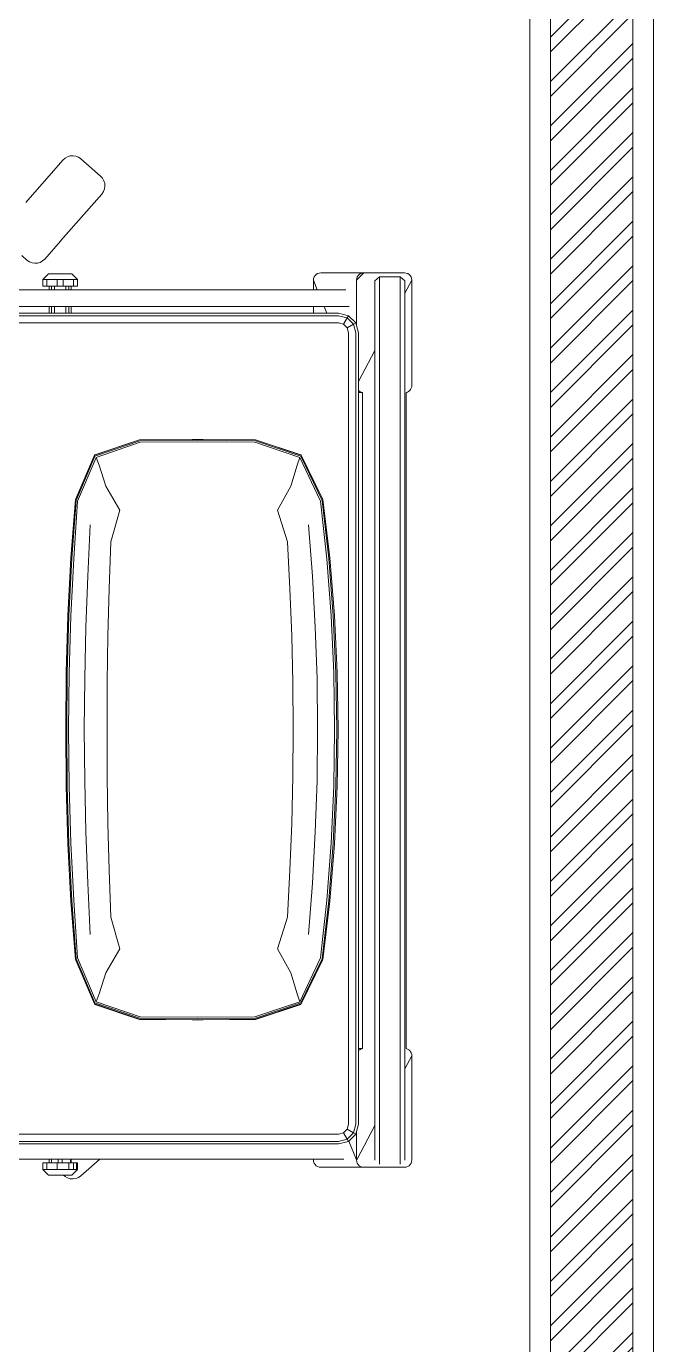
# Model space of a CAD drawing. Header units: millimetres. Extents: x -280308 to 6402717, y -14 to 2073074.
# Drawn here: x 11223 to 11983, y 493692 to 495290 of the extents above; entities that cross this region are included whole.
import ezdxf

# ---------------------------------------------------------------- set-up
doc = ezdxf.new("R2010")
doc.units = ezdxf.units.MM
doc.linetypes.add('DASHED2', pattern=[0.375, 0.25, -0.125])
doc.layers.get('0').update_dxf_attribs({"lineweight": 0})
for name, color, linetype, lineweight in [('A-ALINE-3', 111, 'Continuous', 15), ('A-ALINE-6', 117, 'Continuous', 9), ('A-FURN-EQPM', 177, 'Continuous', 0)]:
    doc.layers.add(name, color=color, linetype=linetype, lineweight=lineweight)
doc.layers.add('A-FILL-1', color=7, linetype='Continuous', lineweight=0, true_color=0x454545)

# ---------------------------------------------------------------- blocks, each defined once
blk = doc.blocks.new('A$C286adef0')
at = {"layer": 'A-FILL-1', "ltscale": 0.25}
h = blk.add_hatch(dxfattribs=at)
h.set_pattern_fill('ANSI32', color=256, scale=4, angle=180)
h.set_pattern_definition([(225, (162550.98, -37589.12), (26.940768, -26.940768), []), (225, (162533.02, -37589.12), (26.940768, -26.940768), [])])
h.paths.add_polyline_path([(57872.8, -7497), (57872.8, -1747), (57972.8, -1747), (57972.8, -7497)])
at = {"color": 0, "linetype": 'DASHED2', "lineweight": -2, "ltscale": 6}
blk.add_lwpolyline([(57847.8, -4622), (53847.8, -4622), (53847.8, -7497), (57847.8, -7497)], close=True, dxfattribs=at)
at = {"layer": 'A-ALINE-3', "linetype": 'Continuous'}
blk.add_lwpolyline([(57872.8, -7497), (57872.8, -1747), (57972.8, -1747), (57972.8, -7497)], close=True, dxfattribs=at)
at = {"layer": 'A-ALINE-6'}
blk.add_lwpolyline([(57847.8, -7497), (57847.8, -1747), (57997.8, -1747), (57997.8, -7497)], close=True, dxfattribs=at)
blk = doc.blocks.new('A$C872eac23')
at = {"color": 0, "linetype": 'ByBlock', "lineweight": -2}
for p, q in [((-0.5429, -0.0018), (-0.5426, 0.0002)), ((-0.5426, 0.0002), (-0.542, 0.0021)), ((-0.542, 0.0021), (-0.5409, 0.0037)), ((-0.5409, 0.0037), (-0.5396, 0.0051)), ((-0.5396, 0.0051), (-0.5379, 0.0061)), ((-0.5379, 0.0061), (-0.536, 0.0068)), ((-0.536, 0.0068), (-0.534, 0.007)), ((-0.534, 0.007), (-0.4063, 0.007)), ((-0.534, 0.007), (-0.518, -0.0014)), ((-0.4063, 0.007), (-0.4046, 0.0069)), ((-0.4046, 0.0069), (-0.4029, 0.0063)), ((-0.4029, 0.0063), (-0.4014, 0.0055)), ((-0.4014, 0.0055), (-0.4001, 0.0045)), ((-0.4001, 0.0045), (-0.399, 0.0031)), ((-0.399, 0.0031), (-0.3982, 0.0017)), ((-0.3982, 0.0017), (-0.3977, 0)), ((-0.3977, 0), (0.3977, 0)), ((0.3977, 0), (0.3982, 0.0017)), ((0.3982, 0.0017), (0.399, 0.0032)), ((0.399, 0.0032), (0.4001, 0.0045)), ((0.4001, 0.0045), (0.4014, 0.0055)), ((0.4014, 0.0055), (0.4029, 0.0063)), ((0.4029, 0.0063), (0.4046, 0.0069)), ((0.4046, 0.0069), (0.4064, 0.007)), ((0.4064, 0.007), (0.5327, 0.007)), ((0.4064, 0.007), (0.4222, -0.0014)), ((0.5327, 0.007), (0.5348, 0.0068)), ((0.5348, 0.0068), (0.5366, 0.0061)), ((0.5366, 0.0061), (0.5383, 0.0051)), ((0.5383, 0.0051), (0.5396, 0.0037)), ((0.5396, 0.0037), (0.5407, 0.0021)), ((0.5407, 0.0021), (0.5413, 0.0002)), ((0.5413, 0.0002), (0.5416, -0.0018)), ((-0.5429, -0.0511), (-0.5429, -0.0018)), ((-0.5333, -0.0014), (-0.5378, -0.0071)), ((-0.5378, -0.0071), (-0.5378, -0.0321)), ((-0.5378, -0.0071), (0.5376, -0.0071)), ((-0.5333, -0.0014), (-0.518, -0.0014)), ((0.4222, -0.0014), (-0.518, -0.0014)), ((0.5331, -0.0014), (0.4222, -0.0014)), ((0.5416, -0.0018), (0.5416, -0.0511)), ((-0.5333, -0.0378), (-0.5378, -0.0321)), ((-0.5378, -0.0321), (0.5376, -0.0321)), ((-0.5333, -0.0378), (-0.4486, -0.0378)), ((-0.4486, -0.0378), (-0.4109, -0.0575)), ((-0.4486, -0.0378), (0.4909, -0.0378)), ((0.4909, -0.0378), (0.5317, -0.0594)), ((0.5331, -0.0378), (0.4909, -0.0378)), ((-0.5429, -0.1034), (-0.5429, -0.0511)), ((-0.5426, -0.0531), (-0.5429, -0.0511)), ((-0.534, -0.06), (-0.5429, -0.0511)), ((-0.542, -0.055), (-0.5426, -0.0531)), ((-0.5409, -0.0566), (-0.542, -0.055)), ((-0.5396, -0.058), (-0.5409, -0.0566)), ((-0.5379, -0.0591), (-0.5396, -0.058)), ((-0.536, -0.0597), (-0.5379, -0.0591)), ((-0.534, -0.06), (-0.536, -0.0597)), ((-0.479, -0.06), (-0.534, -0.06)), ((-0.4821, -0.0608), (-0.4909, -0.0696)), ((-0.4805, -0.0636), (-0.4881, -0.0712)), ((-0.479, -0.06), (-0.4821, -0.0608)), ((-0.4821, -0.0608), (-0.4805, -0.0636)), ((-0.47, -0.0608), (-0.4805, -0.0636)), ((-0.4805, -0.0636), (-0.476, -0.0712)), ((-0.47, -0.0575), (-0.479, -0.06)), ((-0.4109, -0.0575), (-0.47, -0.0575)), ((-0.47, -0.0608), (0.4892, -0.0608)), ((-0.4003, -0.0575), (-0.4109, -0.0575)), ((-0.4001, -0.0574), (-0.4003, -0.0575)), ((-0.4003, -0.0575), (-0.3977, -0.0575)), ((-0.399, -0.0561), (-0.4001, -0.0574)), ((-0.3982, -0.0546), (-0.399, -0.0561)), ((-0.3977, -0.0529), (-0.3982, -0.0546)), ((-0.3977, -0.0575), (-0.3977, -0.0529)), ((0.3977, -0.0529), (-0.3977, -0.0529)), ((-0.3977, -0.0575), (0.3977, -0.0575)), ((0.3982, -0.0546), (0.3977, -0.0529)), ((0.3977, -0.0529), (0.3977, -0.0575)), ((0.4003, -0.0575), (0.3977, -0.0575)), ((0.399, -0.0561), (0.3982, -0.0546)), ((0.4001, -0.0574), (0.399, -0.0561)), ((0.4003, -0.0575), (0.4001, -0.0574)), ((0.4892, -0.0575), (0.4003, -0.0575)), ((0.4982, -0.06), (0.4892, -0.0575)), ((0.4996, -0.0636), (0.4892, -0.0608)), ((0.4996, -0.0636), (0.4952, -0.0712)), ((0.5327, -0.06), (0.4982, -0.06)), ((0.5013, -0.0608), (0.4982, -0.06)), ((0.5013, -0.0608), (0.4996, -0.0636)), ((0.5073, -0.0712), (0.4996, -0.0636)), ((0.5099, -0.0694), (0.5013, -0.0608)), ((0.5099, -0.0694), (0.5327, -0.06)), ((0.5317, -0.0595), (0.5317, -0.0594)), ((0.5317, -0.0594), (0.5327, -0.06)), ((0.5348, -0.0597), (0.5327, -0.06)), ((0.5366, -0.0591), (0.5348, -0.0597)), ((0.5383, -0.058), (0.5366, -0.0591)), ((0.5396, -0.0566), (0.5383, -0.058)), ((0.5407, -0.055), (0.5396, -0.0566)), ((0.5413, -0.0531), (0.5407, -0.055)), ((0.5416, -0.0511), (0.5413, -0.0531)), ((0.5416, -0.1034), (0.5416, -0.0511)), ((-0.5224, -0.0729), (-0.5224, -0.1075)), ((-0.5019, -0.0991), (-0.5019, -0.0687)), ((-0.4909, -0.0696), (-0.4941, -0.0817)), ((-0.4909, -0.0696), (-0.4881, -0.0712)), ((-0.4881, -0.0712), (-0.4909, -0.0817)), ((-0.4881, -0.0712), (-0.4805, -0.0757)), ((-0.4805, -0.0757), (-0.4821, -0.0817)), ((-0.476, -0.0712), (-0.4805, -0.0757)), ((-0.47, -0.0696), (-0.476, -0.0712)), ((-0.47, -0.0696), (0.4892, -0.0696)), ((0.4952, -0.0712), (0.4892, -0.0696)), ((0.4996, -0.0757), (0.4952, -0.0712)), ((0.5073, -0.0712), (0.4996, -0.0757)), ((0.5013, -0.0817), (0.4996, -0.0757)), ((0.5101, -0.0696), (0.5073, -0.0712)), ((0.5101, -0.0817), (0.5073, -0.0712)), ((0.5101, -0.0696), (0.5099, -0.0694)), ((0.5133, -0.0817), (0.5101, -0.0696)), ((0.5317, -0.1122), (0.5317, -0.0752)), ((-0.5019, -0.0991), (-0.4941, -0.0959)), ((-0.4941, -0.0817), (-0.4941, -0.0959)), ((-0.4941, -0.0959), (-0.4941, -0.1122)), ((-0.4909, -2.1111), (-0.4909, -0.0817)), ((-0.4821, -2.1111), (-0.4821, -0.0817)), ((-0.1973, -0.0925), (-0.2681, -0.1009)), ((-0.2669, -0.1017), (-0.1965, -0.0936)), ((-0.1973, -0.0925), (-0.1276, -0.0868)), ((-0.1965, -0.0936), (-0.127, -0.0881)), ((-0.1268, -0.0907), (-0.196, -0.096)), ((-0.0584, -0.0835), (-0.1276, -0.0868)), ((-0.127, -0.0881), (-0.0581, -0.0849)), ((-0.058, -0.0875), (-0.1268, -0.0907)), ((-0.0584, -0.0835), (0.0109, -0.0824)), ((-0.0581, -0.0849), (0.0109, -0.0838)), ((0.0109, -0.0865), (-0.058, -0.0875)), ((0.0801, -0.0835), (0.0109, -0.0824)), ((0.0109, -0.0838), (0.0798, -0.0849)), ((0.0797, -0.0875), (0.0109, -0.0865)), ((0.1485, -0.0907), (0.0797, -0.0875)), ((0.0798, -0.0849), (0.1487, -0.0881)), ((0.0801, -0.0835), (0.1493, -0.0868)), ((0.2178, -0.096), (0.1485, -0.0907)), ((0.1487, -0.0881), (0.2182, -0.0936)), ((0.2191, -0.0925), (0.1493, -0.0868)), ((0.2182, -0.0936), (0.2887, -0.1017)), ((0.2191, -0.0925), (0.2898, -0.1009)), ((0.5013, -0.0817), (0.5013, -1.3546)), ((0.5101, -0.0817), (0.5101, -1.3546)), ((0.5133, -0.0817), (0.5133, -1.3546)), ((-0.5429, -0.1034), (-0.5426, -0.1054)), ((-0.5426, -0.1054), (-0.542, -0.1072)), ((-0.542, -0.1072), (-0.5409, -0.1089)), ((-0.5409, -0.1089), (-0.5396, -0.1103)), ((-0.5396, -0.1103), (-0.5379, -0.1113)), ((-0.5379, -0.1113), (-0.536, -0.112)), ((-0.534, -0.1122), (-0.5224, -0.1075)), ((-0.5224, -0.1075), (-0.5224, -0.1122)), ((-0.5019, -0.1122), (-0.5019, -0.0991)), ((-0.2688, -0.1013), (-0.3218, -0.127)), ((-0.3205, -0.1274), (-0.2669, -0.1017)), ((-0.266, -0.1035), (-0.3191, -0.1286)), ((-0.2688, -0.1013), (-0.2681, -0.1009)), ((-0.196, -0.096), (-0.266, -0.1035)), ((-0.1752, -0.1134), (-0.1131, -0.1099)), ((-0.0511, -0.1078), (-0.1131, -0.1099)), ((-0.0511, -0.1078), (0.0109, -0.1071)), ((0.0729, -0.1078), (0.0109, -0.1071)), ((0.0729, -0.1078), (0.1348, -0.1099)), ((0.1969, -0.1134), (0.1348, -0.1099)), ((0.2878, -0.1035), (0.2178, -0.096)), ((0.3408, -0.1286), (0.2878, -0.1035)), ((0.2887, -0.1017), (0.3422, -0.1274)), ((0.2906, -0.1013), (0.2898, -0.1009)), ((0.2906, -0.1013), (0.3435, -0.127)), ((0.5348, -0.112), (0.5366, -0.1113)), ((0.5366, -0.1113), (0.5383, -0.1103)), ((0.5383, -0.1103), (0.5396, -0.1089)), ((0.5396, -0.1089), (0.5407, -0.1072)), ((0.5407, -0.1072), (0.5413, -0.1054)), ((0.5413, -0.1054), (0.5416, -0.1034)), ((-0.536, -0.112), (-0.534, -0.1122)), ((-0.534, -0.1122), (-0.5224, -0.1122)), ((-0.5224, -0.1122), (-0.5224, -0.4056)), ((-0.5019, -0.1122), (-0.4941, -0.1122)), ((-0.5019, -0.4056), (-0.5019, -0.1122)), ((-0.4941, -0.4056), (-0.4941, -0.1122)), ((-0.3223, -0.1273), (-0.3405, -0.1824)), ((-0.3218, -0.127), (-0.3404, -0.1823)), ((-0.3392, -0.1825), (-0.3205, -0.1274)), ((-0.3218, -0.127), (-0.3223, -0.1273)), ((-0.3205, -0.1274), (-0.3218, -0.127)), ((-0.1752, -0.1134), (-0.2375, -0.1183)), ((0.1969, -0.1134), (0.2592, -0.1183)), ((0.3435, -0.127), (0.3422, -0.1274)), ((0.3422, -0.1274), (0.3609, -0.1825)), ((0.344, -0.1273), (0.3435, -0.127)), ((0.3435, -0.127), (0.3621, -0.1823)), ((0.3623, -0.1824), (0.344, -0.1273)), ((0.5317, -0.1122), (0.5327, -0.1122)), ((0.5317, -0.371), (0.5317, -0.1122)), ((0.5327, -0.1122), (0.5348, -0.112)), ((-0.3191, -0.1286), (-0.3374, -0.1831)), ((-0.3096, -0.1319), (-0.3191, -0.1286)), ((-0.2843, -0.1394), (-0.3096, -0.1319)), ((-0.2551, -0.1558), (-0.2843, -0.1394)), ((-0.2166, -0.1437), (-0.2551, -0.1558)), ((-0.1597, -0.1406), (-0.2166, -0.1437)), ((-0.1028, -0.1384), (-0.1597, -0.1406)), ((-0.046, -0.137), (-0.1028, -0.1384)), ((0.0109, -0.1366), (-0.046, -0.137)), ((0.0677, -0.137), (0.0109, -0.1366)), ((0.1246, -0.1384), (0.0677, -0.137)), ((0.1814, -0.1406), (0.1246, -0.1384)), ((0.2384, -0.1437), (0.1814, -0.1406)), ((0.2768, -0.1558), (0.2384, -0.1437)), ((0.306, -0.1394), (0.2768, -0.1558)), ((0.3314, -0.1319), (0.306, -0.1394)), ((0.3314, -0.1319), (0.3408, -0.1286)), ((0.3591, -0.1831), (0.3408, -0.1286)), ((-0.3408, -0.246), (-0.3404, -0.1823)), ((-0.3405, -0.1824), (-0.3408, -0.246)), ((-0.3398, -0.2526), (-0.3392, -0.1825)), ((-0.3374, -0.1831), (-0.3379, -0.2526)), ((0.3596, -0.2526), (0.3591, -0.1831)), ((0.3609, -0.1825), (0.3615, -0.2526)), ((0.3626, -0.246), (0.3621, -0.1823)), ((0.3626, -0.246), (0.3623, -0.1824)), ((-0.3409, -0.2526), (-0.3408, -0.246)), ((-0.3409, -0.2526), (-0.3408, -0.2592)), ((-0.3392, -0.3227), (-0.3398, -0.2526)), ((-0.3379, -0.2526), (-0.3374, -0.3221)), ((0.3591, -0.3221), (0.3596, -0.2526)), ((0.3615, -0.2526), (0.3609, -0.3227)), ((0.3626, -0.2526), (0.3626, -0.246)), ((0.3626, -0.2526), (0.3626, -0.2592)), ((-0.3408, -0.2592), (-0.3405, -0.3228)), ((-0.3408, -0.2592), (-0.3404, -0.3229)), ((0.3626, -0.2592), (0.3621, -0.3229)), ((0.3623, -0.3228), (0.3626, -0.2592)), ((-0.3405, -0.3228), (-0.3223, -0.377)), ((-0.3218, -0.3773), (-0.3404, -0.3229)), ((-0.3205, -0.3769), (-0.3392, -0.3227)), ((-0.3374, -0.3221), (-0.3191, -0.3756)), ((0.3408, -0.3756), (0.3591, -0.3221)), ((0.3609, -0.3227), (0.3422, -0.3769)), ((0.3435, -0.3773), (0.3621, -0.3229)), ((0.344, -0.377), (0.3623, -0.3228)), ((-0.2843, -0.3637), (-0.2551, -0.3469)), ((-0.2166, -0.3578), (-0.2551, -0.3469)), ((0.2768, -0.3469), (0.2384, -0.3578)), ((0.2768, -0.3469), (0.306, -0.3637)), ((-0.6575, -0.3677), (-0.6545, -0.3661)), ((-0.6545, -0.3661), (-0.6512, -0.3651)), ((-0.6512, -0.3651), (-0.6479, -0.3649)), ((-0.6479, -0.3649), (-0.6445, -0.3654)), ((-0.6445, -0.3654), (-0.6414, -0.3667)), ((-0.6414, -0.3667), (-0.6384, -0.3687)), ((-0.3096, -0.3719), (-0.2843, -0.3637)), ((-0.1597, -0.3597), (-0.2166, -0.3578)), ((-0.1028, -0.3612), (-0.1597, -0.3597)), ((-0.046, -0.362), (-0.1028, -0.3612)), ((0.0109, -0.3623), (-0.046, -0.362)), ((0.0677, -0.362), (0.0109, -0.3623)), ((0.1246, -0.3612), (0.0677, -0.362)), ((0.1814, -0.3597), (0.1246, -0.3612)), ((0.2384, -0.3578), (0.1814, -0.3597)), ((0.306, -0.3637), (0.3314, -0.3719)), ((-0.681, -0.3941), (-0.6601, -0.3701)), ((-0.6601, -0.3701), (-0.6575, -0.3677)), ((-0.6384, -0.3687), (-0.5819, -0.4181)), ((-0.3223, -0.377), (-0.3218, -0.3773)), ((-0.3218, -0.3773), (-0.3205, -0.3769)), ((-0.2688, -0.4001), (-0.3218, -0.3773)), ((-0.2669, -0.3997), (-0.3205, -0.3769)), ((-0.3096, -0.3719), (-0.3191, -0.3756)), ((-0.3191, -0.3756), (-0.266, -0.3979)), ((-0.1752, -0.3857), (-0.2375, -0.3827)), ((0.1969, -0.3857), (0.2592, -0.3827)), ((0.2878, -0.3979), (0.3408, -0.3756)), ((0.3422, -0.3769), (0.2887, -0.3997)), ((0.2906, -0.4001), (0.3435, -0.3773)), ((0.3314, -0.3719), (0.3408, -0.3756)), ((0.3422, -0.3769), (0.3435, -0.3773)), ((0.3435, -0.3773), (0.344, -0.377)), ((0.5317, -0.371), (0.5519, -0.3941)), ((0.5317, -0.4056), (0.5317, -0.371)), ((-0.6843, -0.4002), (-0.683, -0.397)), ((-0.683, -0.397), (-0.681, -0.3941)), ((-0.5348, -0.3981), (-0.5416, -0.405)), ((-0.5267, -0.3981), (-0.5348, -0.3981)), ((-0.5348, -0.3981), (-0.5348, -0.403)), ((-0.5267, -0.3981), (-0.5267, -0.403)), ((-0.266, -0.3979), (-0.196, -0.4027)), ((-0.1752, -0.3857), (-0.1131, -0.388)), ((-0.0511, -0.3893), (-0.1131, -0.388)), ((-0.0511, -0.3893), (0.0109, -0.3898)), ((0.0729, -0.3893), (0.0109, -0.3898)), ((0.0729, -0.3893), (0.1348, -0.388)), ((0.1969, -0.3857), (0.1348, -0.388)), ((0.2178, -0.4027), (0.2878, -0.3979)), ((0.5363, -0.3993), (0.5363, -0.3981)), ((0.5444, -0.3981), (0.5363, -0.3981)), ((0.5363, -0.403), (0.5363, -0.3993)), ((0.5363, -0.3993), (0.5444, -0.3993)), ((0.5444, -0.3993), (0.5444, -0.3981)), ((0.5511, -0.405), (0.5444, -0.3981)), ((0.5444, -0.403), (0.5444, -0.3993)), ((0.5519, -0.3941), (0.5539, -0.397)), ((0.5539, -0.397), (0.5551, -0.4002)), ((-0.6848, -0.4035), (-0.6843, -0.4002)), ((-0.6846, -0.4069), (-0.6848, -0.4035)), ((-0.6836, -0.4101), (-0.6846, -0.4069)), ((-0.6819, -0.4131), (-0.6836, -0.4101)), ((-0.6796, -0.4157), (-0.6819, -0.4131)), ((-0.5416, -0.405), (-0.5416, -0.4332)), ((-0.5267, -0.403), (-0.5348, -0.403)), ((-0.5348, -0.4154), (-0.5348, -0.403)), ((-0.5267, -0.4154), (-0.5348, -0.4154)), ((-0.5348, -0.4154), (-0.5348, -0.4227)), ((-0.5267, -0.4056), (-0.5267, -0.403)), ((-0.5224, -0.4056), (-0.5267, -0.4056)), ((-0.5267, -0.4056), (-0.5267, -0.4087)), ((-0.5224, -0.4087), (-0.5267, -0.4087)), ((-0.5267, -0.4087), (-0.5267, -0.4123)), ((-0.5224, -0.4123), (-0.5267, -0.4123)), ((-0.5267, -0.4123), (-0.5267, -0.4154)), ((-0.5267, -0.4154), (-0.5267, -0.4227)), ((-0.5224, -0.4056), (-0.5224, -0.4087)), ((-0.5224, -0.4087), (-0.5224, -0.4123)), ((-0.5224, -0.4123), (-0.5224, -0.4258)), ((-0.4941, -0.4056), (-0.5019, -0.4056)), ((-0.5019, -0.4087), (-0.5019, -0.4056)), ((-0.4941, -0.4087), (-0.5019, -0.4087)), ((-0.5019, -0.4123), (-0.5019, -0.4087)), ((-0.4941, -0.4123), (-0.5019, -0.4123)), ((-0.5019, -0.4258), (-0.5019, -0.4123)), ((-0.4941, -0.4056), (-0.4941, -0.4087)), ((-0.4941, -0.4087), (-0.4941, -0.4123)), ((-0.4941, -0.4123), (-0.4941, -0.4258)), ((-0.2681, -0.4005), (-0.2688, -0.4001)), ((-0.1973, -0.406), (-0.2681, -0.4005)), ((-0.1965, -0.4049), (-0.2669, -0.3997)), ((-0.1973, -0.406), (-0.1276, -0.4096)), ((-0.127, -0.4085), (-0.1965, -0.4049)), ((-0.196, -0.4027), (-0.1268, -0.4061)), ((-0.0584, -0.4117), (-0.1276, -0.4096)), ((-0.0581, -0.4105), (-0.127, -0.4085)), ((-0.1268, -0.4061), (-0.058, -0.4081)), ((-0.0584, -0.4117), (0.0109, -0.4124)), ((0.0109, -0.4112), (-0.0581, -0.4105)), ((-0.058, -0.4081), (0.0109, -0.4088)), ((0.0109, -0.4088), (0.0797, -0.4081)), ((0.0798, -0.4105), (0.0109, -0.4112)), ((0.0801, -0.4117), (0.0109, -0.4124)), ((0.0797, -0.4081), (0.1485, -0.4061)), ((0.1487, -0.4085), (0.0798, -0.4105)), ((0.0801, -0.4117), (0.1493, -0.4096)), ((0.1485, -0.4061), (0.2178, -0.4027)), ((0.2182, -0.4049), (0.1487, -0.4085)), ((0.2191, -0.406), (0.1493, -0.4096)), ((0.2887, -0.3997), (0.2182, -0.4049)), ((0.2191, -0.406), (0.2898, -0.4005)), ((0.2898, -0.4005), (0.2906, -0.4001)), ((0.5363, -0.4056), (0.5317, -0.4056)), ((0.5317, -0.4064), (0.5317, -0.4056)), ((0.5317, -0.4064), (0.5363, -0.4064)), ((0.5317, -0.4167), (0.5317, -0.4064)), ((0.5363, -0.403), (0.5363, -0.4056)), ((0.5363, -0.403), (0.5444, -0.403)), ((0.5363, -0.4064), (0.5363, -0.4056)), ((0.5363, -0.4086), (0.5363, -0.4064)), ((0.5363, -0.4086), (0.5444, -0.4086)), ((0.5363, -0.4086), (0.5363, -0.4167)), ((0.5444, -0.4086), (0.5444, -0.403)), ((0.5444, -0.4086), (0.5444, -0.4227)), ((0.5511, -0.4149), (0.5511, -0.405)), ((0.5528, -0.4131), (0.5511, -0.4149)), ((0.5511, -0.4332), (0.5511, -0.4149)), ((0.5545, -0.4101), (0.5528, -0.4131)), ((0.5554, -0.4069), (0.5545, -0.4101)), ((0.5551, -0.4002), (0.5556, -0.4035)), ((0.5556, -0.4035), (0.5554, -0.4069)), ((-0.6281, -0.4607), (-0.6796, -0.4157)), ((-0.5819, -0.4181), (-0.5817, -0.4182)), ((-0.5819, -0.4181), (-0.5817, -0.4183)), ((-0.5817, -0.4183), (-0.5817, -0.4182)), ((-0.5817, -0.4182), (-0.5811, -0.4188)), ((-0.5817, -0.4183), (-0.5811, -0.4188)), ((-0.5811, -0.4188), (-0.5596, -0.4376)), ((-0.5267, -0.4227), (-0.5348, -0.4227)), ((-0.5348, -0.4352), (-0.5348, -0.4227)), ((-0.5267, -0.4227), (-0.5267, -0.4258)), ((-0.5224, -0.4258), (-0.5267, -0.4258)), ((-0.5267, -0.4258), (-0.5267, -0.4294)), ((-0.5224, -0.4294), (-0.5267, -0.4294)), ((-0.5267, -0.4326), (-0.5267, -0.4294)), ((-0.5224, -0.4258), (-0.5224, -0.4294)), ((-0.5224, -0.4294), (-0.5224, -0.4326)), ((-0.4941, -0.4258), (-0.5019, -0.4258)), ((-0.5019, -0.4294), (-0.5019, -0.4258)), ((-0.4941, -0.4294), (-0.5019, -0.4294)), ((-0.5019, -0.4326), (-0.5019, -0.4294)), ((-0.4941, -0.4258), (-0.4941, -0.4294)), ((-0.4941, -0.4294), (-0.4941, -0.4326)), ((0.5317, -0.4167), (0.5363, -0.4167)), ((0.5317, -0.4214), (0.5317, -0.4167)), ((0.5317, -0.4214), (0.5363, -0.4214)), ((0.5317, -0.4294), (0.5317, -0.4214)), ((0.5317, -0.4294), (0.5363, -0.4294)), ((0.5317, -0.4326), (0.5317, -0.4294)), ((0.5363, -0.4214), (0.5363, -0.4167)), ((0.5363, -0.4227), (0.5363, -0.4214)), ((0.5363, -0.4227), (0.5444, -0.4227)), ((0.5363, -0.4294), (0.5363, -0.4227)), ((0.5363, -0.4294), (0.5363, -0.4326)), ((0.5444, -0.4227), (0.5444, -0.4352)), ((-0.5596, -0.4376), (-0.5572, -0.4403)), ((-0.5572, -0.4403), (-0.5555, -0.4433)), ((-0.5555, -0.4433), (-0.5546, -0.4465)), ((-0.5546, -0.4465), (-0.5544, -0.4498)), ((-0.5348, -0.4401), (-0.5416, -0.4332)), ((-0.5267, -0.4352), (-0.5348, -0.4352)), ((-0.5348, -0.4401), (-0.5348, -0.4352)), ((-0.5267, -0.4401), (-0.5348, -0.4401)), ((-0.5224, -0.4326), (-0.5267, -0.4326)), ((-0.5267, -0.4352), (-0.5267, -0.4326)), ((-0.5267, -0.4352), (-0.5267, -0.4401)), ((-0.5224, -0.4326), (-0.5224, -1.7081)), ((-0.4941, -0.4326), (-0.5019, -0.4326)), ((-0.5019, -0.4326), (-0.5019, -1.7083)), ((-0.4941, -0.4326), (-0.4941, -1.7084)), ((0.5317, -0.4326), (0.5363, -0.4326)), ((0.5317, -0.4326), (0.5317, -0.5902)), ((0.5363, -0.4326), (0.5363, -0.4352)), ((0.5363, -0.4352), (0.5444, -0.4352)), ((0.5363, -0.4352), (0.5363, -0.4401)), ((0.5363, -0.4401), (0.5444, -0.4401)), ((0.5444, -0.4401), (0.5511, -0.4332)), ((0.5444, -0.4352), (0.5444, -0.4401)), ((-0.5581, -0.4593), (-0.5637, -0.4657)), ((-0.5561, -0.4564), (-0.5581, -0.4593)), ((-0.5549, -0.4532), (-0.5561, -0.4564)), ((-0.5544, -0.4498), (-0.5549, -0.4532))]:
    blk.add_line(p, q, dxfattribs=at)
blk = doc.blocks.new('A$C8aa274cb')
at = {"color": 0, "linetype": 'ByBlock', "lineweight": -2, "xscale": 1000.000000000016, "yscale": 1000.000000000016, "zscale": 1000.000000000016, "rotation": 270}
blk.add_blockref('A$C872eac23', (-10900, -4625), dxfattribs=at)
blk = doc.blocks.new('3')
at = {"ltscale": 0.25}
blk.add_blockref('A$C286adef0', (-46014.9, 500445.2), dxfattribs=at)
at = {"layer": 'A-FURN-EQPM', "ltscale": 0.25}
blk.add_blockref('A$C8aa274cb', (22582.9, 499073.3), dxfattribs=at)

msp = doc.modelspace()

# ---------------------------------------------------------------- block references
msp.add_blockref('3', (0, 0))

doc.saveas('drawing.dxf')
